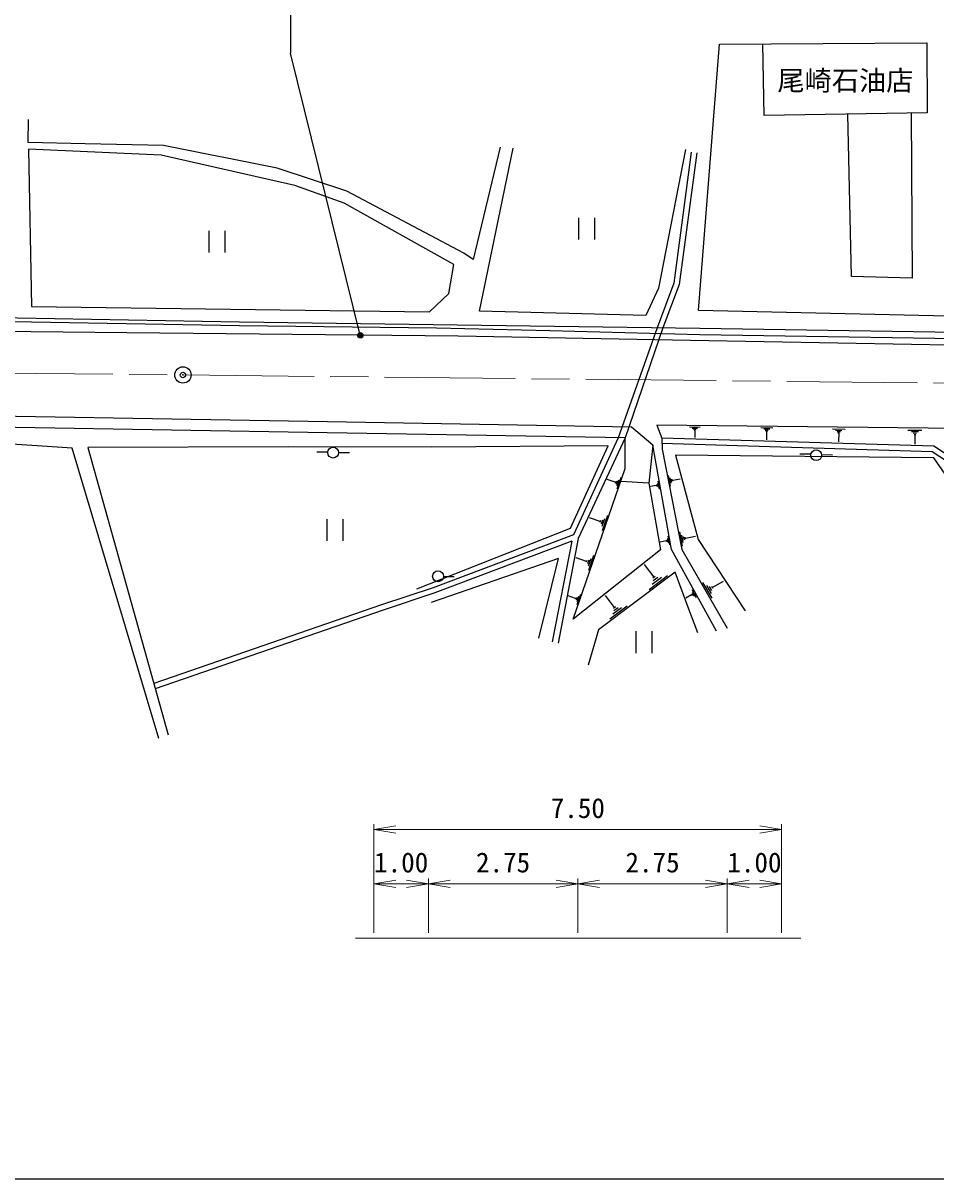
# Model space of a CAD drawing. Units: millimetres at full size, sheet at 1:1000, with parts at other scales. Extents: x 40000 to 680000, y 20000 to 380000.
# Drawn here: x 280026 to 363998, y 205000 to 311350 of the extents above; entities that cross this region are included whole.
import ezdxf
from ezdxf.enums import TextEntityAlignment as Align

# ---------------------------------------------------------------- set-up
doc = ezdxf.new("R2010")
doc.units = ezdxf.units.MM
doc.header["$LTSCALE"] = 1000
doc.header["$PDMODE"] = 32
doc.header["$PDSIZE"] = 500
doc.linetypes.add('CHAIN', pattern=[18.5, 12, -1.5, 3.5, -1.5])
for name, color, linetype, lineweight in [('M-BGD', 7, 'Continuous', 25), ('M-BMK', 2, 'CHAIN', 13), ('M-BMK-SRVR', 3, 'Continuous', 25), ('M-STR-HTXT', 7, 'Continuous', 13), ('M-STR-STRC', 7, 'Continuous', 25), ('M-TTL-BAND', 7, 'Continuous', 25)]:
    doc.layers.add(name, color=color, linetype=linetype, lineweight=lineweight)
doc.styles.add('ＭＳ ゴシック', font='')
doc.styles.get('ＭＳ ゴシック').set_extended_font_data('MS Gothic')

# ---------------------------------------------------------------- blocks, each defined once
blk = doc.blocks.new('open_arrow')
at = {"color": 0, "linetype": 'Continuous', "lineweight": -2}
blk.add_lwpolyline([(7.5, 1.25), (0, 0), (7.5, -1.25)], dxfattribs=at)

msp = doc.modelspace()

# ---------------------------------------------------------------- linework, layer by layer
at = {"layer": 'M-BGD'}
for p, q in [((331129, 293442), (331129, 291442)), ((332629, 291442), (332629, 293442)), ((297113, 292230), (297113, 290230)), ((298613, 290230), (298613, 292230)), ((338351, 283318), (334759, 273202)), ((338879, 283310), (335414, 273176)), ((341331, 274195), (342310, 274184)), ((341575, 274094), (342064, 274089)), ((341696, 273995), (341941, 273992)), ((341756, 273896), (341878, 273895)), ((341817, 273896), (341810, 273210)), ((347882, 274126), (348984, 274114)), ((348156, 274013), (348707, 274007)), ((348292, 273902), (348568, 273898)), ((348360, 273791), (348498, 273789)), ((348429, 273790), (348420, 273019)), ((354483, 274003), (355647, 273990)), ((354773, 273883), (355355, 273877)), ((354917, 273765), (355208, 273762)), ((354988, 273648), (355134, 273646)), ((355061, 273647), (355052, 272832)), ((361427, 273899), (362714, 273885)), ((361747, 273767), (362391, 273759)), ((361907, 273636), (362229, 273632)), ((361986, 273506), (362147, 273505)), ((362066, 273505), (362056, 272604)), ((334759, 273202), (330656, 264276)), ((308049, 271868), (307049, 271858)), ((310048, 271818), (309048, 271816)), ((352493, 271673), (351493, 271693)), ((354486, 271597), (353486, 271617)), ((334504, 269108), (333744, 269370)), ((334527, 269176), (334480, 269040)), ((334659, 269207), (334565, 268935)), ((334814, 269305), (334627, 268762)), ((335016, 269539), (334642, 268453)), ((337593, 269007), (335004, 269179)), ((338416, 269195), (338546, 268472)), ((339591, 268739), (339395, 269731)), ((339641, 269007), (339543, 269503)), ((339716, 269151), (339667, 269399)), ((339803, 269232), (339778, 269356)), ((339790, 269294), (340485, 269432)), ((338264, 268794), (337758, 268704)), ((338256, 268840), (338272, 268749)), ((338320, 268898), (338353, 268717)), ((338376, 269001), (338441, 268639)), ((333787, 266048), (333297, 264627)), ((307967, 265697), (307967, 263697)), ((309467, 263697), (309467, 265697)), ((333115, 265484), (332121, 265827)), ((333146, 265573), (333085, 265395)), ((333319, 265613), (333196, 265257)), ((333522, 265741), (333277, 265031)), ((339240, 263812), (339276, 263615)), ((339302, 263925), (339372, 263530)), ((339345, 264137), (339487, 263347)), ((340693, 263213), (340431, 264537)), ((340760, 263570), (340629, 264232)), ((340859, 263762), (340794, 264093)), ((340975, 263871), (340943, 264037)), ((340959, 263954), (341885, 264137)), ((330494, 263680), (328701, 254411)), ((339179, 263700), (338626, 263601)), ((339170, 263749), (339188, 263650)), ((331860, 261820), (330896, 262152)), ((331890, 261906), (331830, 261734)), ((332057, 261945), (331938, 261600)), ((332254, 262069), (332017, 261381)), ((332510, 262366), (332036, 260989)), ((338072, 260353), (337181, 261539)), ((319696, 260394), (318696, 260403)), ((339302, 260481), (337608, 259207)), ((338751, 260332), (337904, 259695)), ((338178, 260432), (337967, 260273)), ((338412, 260343), (337988, 260024)), ((343407, 258428), (342565, 259889)), ((343343, 258877), (342922, 259608)), ((343384, 259144), (343173, 259510)), ((343477, 259320), (343372, 259502)), ((343425, 259411), (344448, 260001)), ((330846, 258406), (330176, 258637)), ((330867, 258466), (330825, 258346)), ((330983, 258493), (330901, 258253)), ((331120, 258579), (330955, 258100)), ((331298, 258786), (330968, 257828)), ((334438, 257569), (333603, 258679)), ((341520, 258734), (341004, 258449)), ((341494, 258780), (341545, 258688)), ((341537, 259224), (341944, 258487)), ((341543, 258866), (341644, 258682)), ((341565, 258999), (341769, 258631)), ((335588, 257690), (334003, 256498)), ((335072, 257550), (334280, 256954)), ((334537, 257644), (334339, 257495)), ((334755, 257560), (334359, 257262)), ((336406, 255388), (336406, 253388)), ((337906, 253388), (337906, 255388))]:
    msp.add_line(p, q, dxfattribs=at)
for points in [[(370783, 310609), (370510, 284255), (342165, 284912), (344080, 309423)], [(344080, 309423), (363171, 309546), (363189, 303093), (348199, 302844), (348089, 309449)], [(385015, 282500), (373728, 282761), (342279, 283264), (299931, 283847), (265867, 284450), (248809, 284615), (241289, 284793), (220860, 284875), (199885, 285088), (194275, 304852)], [(323917, 299932), (321416, 289584), (320573, 290171), (309802, 295883), (303389, 297995), (292937, 300081), (285732, 300239), (280486, 300353), (280523, 302478)], [(361714, 303069), (361828, 287884), (356240, 288042), (355887, 302972)], [(340971, 299720), (338468, 286970), (337302, 284441), (322010, 284857), (325105, 299846)], [(341497, 299480), (339880, 287408), (338351, 283318)], [(341993, 299413), (340368, 287286), (338879, 283310)], [(400775, 281243), (399562, 281170), (385055, 281333), (368547, 281660), (341425, 282149), (320039, 282541), (289567, 282849), (248509, 283292), (209208, 283686), (136513, 284818), (132014, 284813)], [(384840, 281904), (373716, 282162), (342270, 282664), (328477, 283039), (318068, 283272), (299925, 283498), (272085, 283990), (249475, 284209), (241284, 284393), (220857, 284475), (199854, 284810)], [(335992, 274181), (308023, 274660), (279378, 275139), (257188, 275180), (252345, 275355), (235735, 275553), (218755, 275744), (213561, 275648), (186501, 276157), (158215, 276470)], [(335414, 273190), (308006, 273660), (279369, 274139), (257840, 274420)], [(343808, 255403), (339664, 262909), (337943, 272526), (335992, 274181)], [(480446, 261334), (480735, 264302), (476889, 265463), (478033, 260341), (476321, 260603), (474671, 266239), (472720, 266687), (456194, 269306), (443655, 270967), (430028, 272304), (419956, 273045), (409204, 273502), (393772, 273736), (338333, 274351), (338774, 273172), (338806, 272138), (340634, 262906), (344804, 255667)], [(292508, 245514), (284553, 272246), (271097, 273137), (257647, 270978)], [(316238, 259310), (330374, 264872), (333834, 272454), (317639, 272344), (304418, 272351), (285965, 272290), (293362, 245871)], [(335414, 273176), (331104, 263935), (329241, 254307)], [(337943, 272526), (337593, 269007), (338661, 262869), (330628, 256492), (335413, 270365), (335414, 273190)], [(391321, 252331), (375332, 264940), (368451, 269223), (365857, 271071), (363810, 272411), (338774, 273161)], [(390949, 251859), (374278, 265007), (369538, 267957), (367707, 269262), (363654, 271916), (338790, 272660)], [(374711, 248969), (376295, 260681), (367489, 266042), (363808, 271340), (340035, 271605), (342118, 263832), (346460, 257269)], [(330656, 264276), (317746, 259386), (312997, 257818), (292046, 250570)], [(330494, 263680), (317913, 258915), (313157, 257345), (292181, 250088)], [(327474, 254741), (329292, 262080), (317575, 258051)], [(342088, 255235), (341181, 257667), (339998, 260821), (332948, 255520), (332010, 252262)]]:
    msp.add_lwpolyline(points, dxfattribs=at)
msp.add_lwpolyline([(317422, 284770), (319178, 286481), (319658, 289128), (309548, 294772), (305033, 296413), (292716, 299196), (280515, 299740), (280795, 285282)], close=True, dxfattribs=at)
for centre in [(308548, 271833), (352987, 271592), (318199, 260452)]:
    msp.add_circle(centre, 500, dxfattribs=at)
at = {"layer": 'M-BMK'}
msp.add_line((380783, 278061), (115377, 280873), dxfattribs=at)
at = {"layer": 'M-BMK-SRVR'}
msp.add_circle((294728, 278973), 750, dxfattribs=at)
msp.add_point((294728, 278973), dxfattribs=at)
at = {"layer": 'M-STR-HTXT'}
for p, q in [((312305, 227652), (312305, 237652)), ((349805, 227652), (349805, 237652)), ((312305, 237152), (349805, 237152)), ((312305, 227652), (312305, 232652)), ((312305, 232152), (317305, 232152)), ((317305, 227652), (317305, 232652)), ((317305, 232152), (331055, 232152)), ((331055, 227652), (331055, 232652)), ((331055, 232152), (344805, 232152)), ((344805, 227652), (344805, 232652)), ((344805, 232152), (349805, 232152)), ((349805, 227652), (349805, 232652)), ((310603, 227152), (351580, 227152))]:
    msp.add_line(p, q, dxfattribs=at)
at = {"layer": 'M-STR-STRC'}
for p in [(304637, 324092), (311044, 282627)]:
    msp.add_line(p, (304637, 308592), dxfattribs=at)
for radius in [250, 200, 150, 100, 50, 20]:
    msp.add_circle((311044, 282627), radius, dxfattribs=at)
msp.add_point((311044, 282627), dxfattribs=at)
at = {"layer": 'M-TTL-BAND'}
msp.add_line((40000, 205000), (579000, 205000), dxfattribs=at)

# ---------------------------------------------------------------- block references
at = {"layer": 'M-STR-HTXT', "xscale": 267, "yscale": 267}
for p in [(312305, 237152), (312305, 232152), (317305, 232152), (331055, 232152), (344805, 232152)]:
    msp.add_blockref('open_arrow', p, dxfattribs=at)
at = {"layer": 'M-STR-HTXT', "xscale": 267, "yscale": 267, "rotation": 180}
for p in [(349805, 237152), (317305, 232152), (331055, 232152), (344805, 232152), (349805, 232152)]:
    msp.add_blockref('open_arrow', p, dxfattribs=at)

# ---------------------------------------------------------------- texts
at = {"layer": 'M-BGD', "style": 'ＭＳ ゴシック'}
msp.add_text('尾崎石油店', height=1833, dxfattribs=at).set_placement((355672, 306066), align=Align.MIDDLE_CENTER)
at = {"layer": 'M-STR-HTXT', "style": 'ＭＳ ゴシック'}
for s, p in [('7.50', (331055, 237652)), ('1.00', (314805, 232652)), ('2.75', (324180, 232652)), ('2.75', (337930, 232652)), ('1.00', (347305, 232652))]:
    msp.add_text(s, height=1833, dxfattribs=at).set_placement(p, align=Align.BOTTOM_CENTER)

doc.saveas('drawing.dxf')
